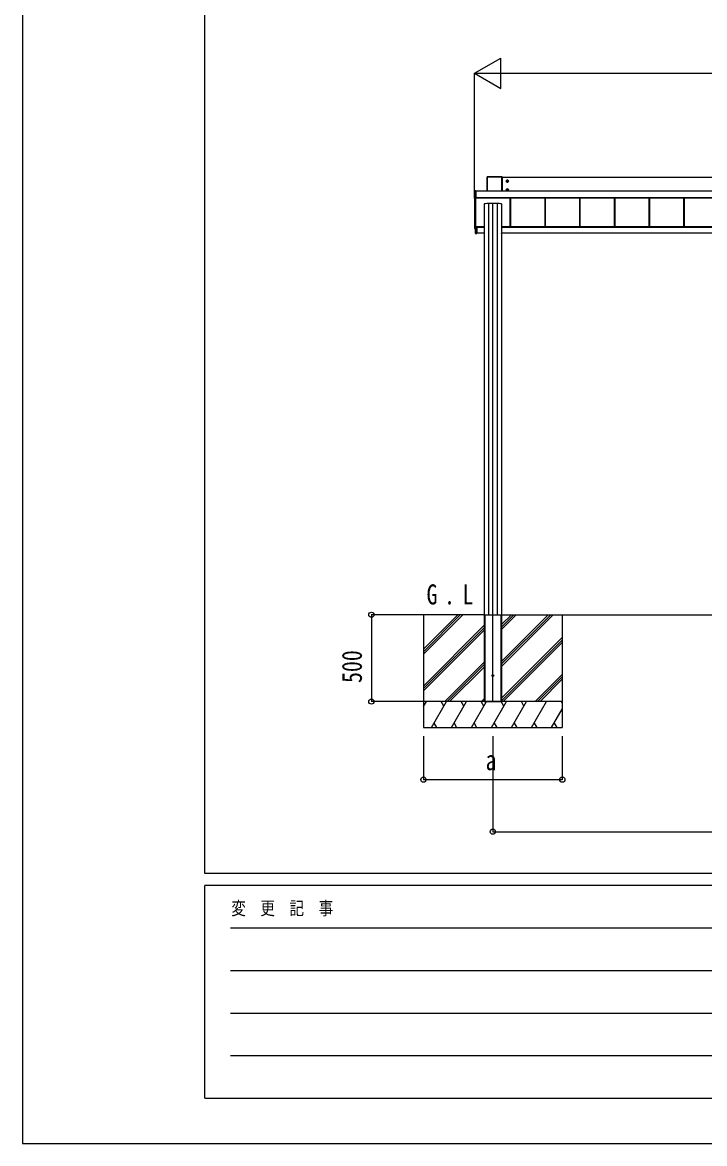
# Model space of a CAD drawing. Units: millimetres, scale not verified. Extents: x -14718 to 14718, y -10395 to 10395.
# Drawn here: x -14718 to -10788, y -10395 to -3933 of the extents above; entities that cross this region are included whole.
import ezdxf
from ezdxf.enums import TextEntityAlignment as Align

# ---------------------------------------------------------------- set-up
doc = ezdxf.new("R2010")
doc.units = ezdxf.units.MM
doc.header["$LTSCALE"] = 50
for name, color, linetype in [('0-2_USER1', 3, 'Continuous'), ('0-3_YKK_12', 2, 'Continuous'), ('0-4_YKK_A1', 4, 'Continuous'), ('0-5_YKK_D', 6, 'Continuous'), ('0-6_YKK_ZWAK', 7, 'Continuous')]:
    doc.layers.add(name, color=color, linetype=linetype)
doc.styles.add('ＭＳ ゴシック', font='')
doc.styles.get('ＭＳ ゴシック').set_extended_font_data('MS Gothic')

msp = doc.modelspace()

# ---------------------------------------------------------------- linework, layer by layer
at = {"layer": '0-3_YKK_12'}
msp.add_line((-12007.43, -7850), (-12007.43, -4974.3), dxfattribs=at)
at = {"layer": '0-4_YKK_A1'}
for p, q in [((-12040.43, -4822.65), (-12040.43, -4904.81)), ((-12040.09, -4822.79), (-12040.43, -4822.65)), ((-12040.09, -4904.81), (-12040.09, -4822.79)), ((-11954.93, -4822.15), (-12039.93, -4822.15)), ((-12039.93, -4822.15), (-12039.59, -4822.29)), ((-12039.59, -4822.29), (-12039.59, -4822.78)), ((-12039.59, -4822.78), (-12039.59, -4904.81)), ((-11955.27, -4822.78), (-12039.59, -4822.78)), ((-11955.27, -4822.29), (-11954.93, -4822.15)), ((-11955.27, -4904.81), (-11955.27, -4822.78)), ((-11954.43, -4822.65), (-11954.77, -4822.79)), ((-11954.77, -4822.79), (-11954.77, -4904.81)), ((-11954.43, -4904.81), (-11954.43, -4822.65)), ((-6860.43, -4826.37), (-11954.43, -4826.37)), ((-11924.43, -4855.36), (-11924.43, -4840.86)), ((-12113.93, -4946.01), (-12113.93, -4904.03)), ((-12113.47, -4904.23), (-12113.93, -4904.03)), ((-12113.47, -4945.29), (-12113.47, -4904.23)), ((-12113.43, -4903.53), (-12107.73, -4903.53)), ((-12113.43, -4903.53), (-12112.97, -4903.73)), ((-12112.97, -4904.21), (-12112.97, -4945.27)), ((-12105.93, -4904.21), (-12112.97, -4904.21)), ((-12107.73, -4903.57), (-12107.73, -4903.53)), ((-12105.93, -4903.58), (-12107.13, -4903.58)), ((-12107.13, -4903.58), (-12107.13, -4903.58)), ((-12105.93, -4903.58), (-12107.13, -4903.58)), ((-12105.93, -4903.73), (-12105.93, -4903.58)), ((-12105.93, -4903.58), (-12105.93, -4903.58)), ((-12105.93, -4903.73), (-12105.93, -4904.21)), ((-12105.93, -4904.21), (-12105.93, -4945.27)), ((-6814.93, -4904.81), (-12105.93, -4904.81)), ((-6814.93, -4905.29), (-12105.93, -4905.29)), ((-11931.68, -4848.11), (-11917.18, -4848.11)), ((-11931.68, -4898.08), (-11917.18, -4898.08)), ((-11926.71, -4847.35), (-11927.43, -4847.35)), ((-11926.71, -4897.32), (-11927.43, -4897.32)), ((-11924.43, -4905.33), (-11924.43, -4890.83)), ((-11922.15, -4848.87), (-11921.43, -4848.87)), ((-11922.15, -4898.84), (-11921.43, -4898.84)), ((-12113.93, -4946.01), (-12113.47, -4945.29)), ((-12112.97, -4945.78), (-12113.43, -4946.51)), ((-12107.73, -4946.51), (-12113.43, -4946.51)), ((-12112.43, -4946.51), (-12112.43, -5118.93)), ((-12107.73, -4946.51), (-12107.73, -4946.39)), ((-12107.43, -4946.34), (-12107.43, -5118.98)), ((-12107.13, -4946.33), (-12105.93, -4946.33)), ((-12107.13, -4946.33), (-12107.13, -4946.33)), ((-12107.13, -4946.33), (-12105.93, -4946.33)), ((-6814.93, -4944.26), (-12105.93, -4944.26)), ((-6814.93, -4944.78), (-12105.93, -4944.78)), ((-12105.93, -4944.92), (-6814.93, -4944.92)), ((-6814.93, -4944.92), (-12105.93, -4944.92)), ((-12105.93, -4945.27), (-12105.93, -4945.78)), ((-12105.93, -4945.78), (-12105.93, -4946.33)), ((-12105.93, -4946.33), (-12105.93, -4946.33)), ((-11908.93, -4944.92), (-11908.93, -5111.15)), ((-11908.53, -4944.92), (-11908.53, -5110.2)), ((-11905.93, -4944.92), (-11905.93, -5111.15)), ((-11708.93, -4944.92), (-11708.93, -5111.15)), ((-11706.33, -4944.92), (-11706.33, -5111.15)), ((-11705.93, -4944.92), (-11705.93, -5111.15)), ((-11508.93, -4944.92), (-11508.93, -5111.15)), ((-11506.33, -4944.92), (-11506.33, -5111.15)), ((-11505.93, -4944.92), (-11505.93, -5111.15)), ((-11308.93, -4944.92), (-11308.93, -5111.15)), ((-11306.33, -4944.92), (-11306.33, -5111.15)), ((-11305.93, -4944.92), (-11305.93, -5111.15)), ((-11108.93, -4944.92), (-11108.93, -5111.15)), ((-11106.33, -4944.92), (-11106.33, -5111.15)), ((-11105.93, -4944.92), (-11105.93, -5111.15)), ((-10908.93, -4944.92), (-10908.93, -5111.15)), ((-10906.33, -4944.92), (-10906.33, -5111.15)), ((-10905.93, -4944.92), (-10905.93, -5111.15)), ((-12057.43, -4978.86), (-12057.43, -7343.5)), ((-12032.24, -4977.12), (-12032.24, -7347.5)), ((-11982.62, -4977.12), (-11982.62, -7347.5)), ((-11957.43, -4978.86), (-11957.43, -7343.5)), ((-12113.43, -5078.91), (-12113.43, -5119.97)), ((-12112.96, -5078.41), (-12112.43, -5078.38)), ((-12113.43, -5120.21), (-12113.43, -5119.97)), ((-12112.96, -5120.46), (-12107.25, -5120.81)), ((-12112.96, -5120.46), (-12112.96, -5120.71)), ((-12112.96, -5120.71), (-12106.93, -5121.09)), ((-12112.96, -5120.71), (-12112.96, -5120.71)), ((-12112.96, -5120.71), (-12106.93, -5121.09)), ((-12111.93, -5119.48), (-12107.93, -5119.48)), ((-12107.25, -5120.86), (-12107.25, -5120.81)), ((-12103.93, -5110.76), (-12107.13, -5110.76)), ((-12106.93, -5112.71), (-12106.93, -5110.76)), ((-12106.93, -5116.29), (-12106.93, -5112.71)), ((-12106.65, -5112.71), (-12106.93, -5112.71)), ((-12106.93, -5149.38), (-12106.93, -5116.29)), ((-12106.65, -5116.29), (-12106.93, -5116.29)), ((-12106.93, -5149.38), (-12106.65, -5149.38)), ((-12106.65, -5110.76), (-12106.65, -5112.71)), ((-12106.65, -5116.29), (-12106.65, -5149.38)), ((-12106.65, -5149.38), (-12100.43, -5149.76)), ((-12100.43, -5150.06), (-12106.65, -5149.68)), ((-12106.63, -5115.99), (-12106.63, -5113.01)), ((-12106.63, -5115.99), (-12106.63, -5115.99)), ((-12100.43, -5116.28), (-12106.63, -5116.29)), ((-12106.62, -5115.99), (-12106.62, -5115.99)), ((-12106.15, -5113.21), (-12106.43, -5113.21)), ((-12106.15, -5115.79), (-12106.43, -5115.79)), ((-12106.15, -5113.21), (-12106.15, -5115.79)), ((-12106.15, -5115.79), (-12100.43, -5115.78)), ((-12105.43, -5111.5), (-12105.43, -5110.76)), ((-12105.43, -5111.5), (-12100.43, -5111.49)), ((-12057.43, -5111.15), (-12104.43, -5111.15)), ((-12104.43, -5111.15), (-12104.43, -5111.44)), ((-12104.43, -5111.44), (-12104.43, -5111.49)), ((-12103.93, -5111.15), (-12103.93, -5110.76)), ((-12100.43, -5115.78), (-12100.43, -5111.49)), ((-12057.43, -5113.15), (-12100.43, -5113.15)), ((-12100.43, -5115.78), (-12100.43, -5115.98)), ((-12057.43, -5116.02), (-12100.43, -5116.02)), ((-12100.43, -5116.28), (-12100.43, -5149.76)), ((-12058.28, -5147.5), (-12100.43, -5147.5)), ((-12100.43, -5149.76), (-12100.43, -5150.06)), ((-12058.43, -5149.68), (-12058.3, -5147.5)), ((-12058.28, -5147.5), (-12057.8, -5147.5)), ((-12057.93, -5150), (-12058.13, -5150)), ((-12057.8, -5147.5), (-12057.93, -5149.68)), ((-12057.43, -5150), (-12057.93, -5150)), ((-12057.43, -5147.5), (-12057.8, -5147.5)), ((-6857.43, -5111.15), (-11957.43, -5111.15)), ((-6857.43, -5113.15), (-11957.43, -5113.15)), ((-6857.43, -5116.02), (-11957.43, -5116.02)), ((-11957.06, -5147.5), (-11957.43, -5147.5)), ((-11957.43, -5149.68), (-11956.93, -5149.68)), ((-11956.93, -5150), (-11957.43, -5150)), ((-11957.06, -5147.5), (-11956.58, -5147.5)), ((-11956.93, -5149.68), (-11957.06, -5147.5)), ((-11956.93, -5150), (-11956.93, -5149.68)), ((-11956.73, -5150), (-11956.93, -5150)), ((-6857.43, -5147.5), (-11956.58, -5147.5)), ((-11956.56, -5147.5), (-11956.43, -5149.68)), ((-12057.43, -7347.5), (-12507.43, -7347.5)), ((-12407.43, -7347.5), (-12407.43, -7997.5)), ((-12407.43, -7574.13), (-12180.8, -7347.5)), ((-12407.43, -7545.85), (-12209.08, -7347.5)), ((-12407.43, -7559.99), (-12195, -7347.56)), ((-12057.43, -7343.5), (-12057.43, -7847.5)), ((-12057.43, -7347.5), (-12057.13, -7347.5)), ((-12057.43, -7347.5), (-12057.43, -7847.5)), ((-12057.13, -7347.5), (-11957.73, -7347.5)), ((-12054.93, -7347.5), (-12054.93, -7847.5)), ((-12053.43, -7347.5), (-12053.43, -7847.5)), ((-11961.43, -7347.5), (-11961.43, -7847.5)), ((-11959.93, -7347.5), (-11959.93, -7847.5)), ((-11957.43, -7343.5), (-11957.43, -7847.5)), ((-11957.43, -7347.5), (-1107.43, -7347.5)), ((-11957.43, -7347.5), (-11957.43, -7847.5)), ((-11957.43, -7432.5), (-11872.43, -7347.5)), ((-11957.43, -7418.36), (-11886.57, -7347.5)), ((-11957.43, -7404.21), (-11900.72, -7347.5)), ((-11957.43, -7644.63), (-11660.34, -7347.54)), ((-11957.43, -7630.49), (-11674.48, -7347.54)), ((-11957.43, -7616.35), (-11688.62, -7347.54)), ((-11607.43, -7347.5), (-11607.43, -7997.5)), ((-12407.43, -7757.98), (-12057.43, -7407.98)), ((-12407.43, -7772.12), (-12057.43, -7422.12)), ((-12407.43, -7786.26), (-12057.43, -7436.26)), ((-11957.43, -7828.48), (-11607.43, -7478.48)), ((-11957.43, -7842.62), (-11607.43, -7492.62)), ((-11948.17, -7847.5), (-11607.43, -7506.76)), ((-12284.82, -7847.5), (-12057.43, -7620.11)), ((-12270.68, -7847.5), (-12057.43, -7634.25)), ((-12256.54, -7847.5), (-12057.43, -7648.4)), ((-11764.32, -7847.5), (-11607.43, -7690.61)), ((-11750.18, -7847.5), (-11607.43, -7704.75)), ((-11736.04, -7847.5), (-11607.43, -7718.89)), ((-11607.43, -7847.5), (-12407.43, -7847.5)), ((-12407.43, -7876.44), (-12390.72, -7847.5)), ((-11607.43, -7847.5), (-12407.43, -7847.5)), ((-12405.72, -7873.48), (-12407.43, -7870.52)), ((-12361.85, -7997.5), (-12275.25, -7847.5)), ((-12290.25, -7873.48), (-12305.25, -7847.5)), ((-12246.38, -7997.5), (-12159.78, -7847.5)), ((-12174.78, -7873.48), (-12189.78, -7847.5)), ((-12130.91, -7997.5), (-12044.31, -7847.5)), ((-12059.31, -7873.48), (-12074.31, -7847.5)), ((-12072.69, -7847.5), (-12057.43, -7832.24)), ((-12057.43, -7847.5), (-11957.43, -7847.5)), ((-12015.44, -7997.5), (-11928.84, -7847.5)), ((-11943.84, -7873.48), (-11958.84, -7847.5)), ((-11899.97, -7997.5), (-11813.37, -7847.5)), ((-11828.37, -7873.48), (-11843.37, -7847.5)), ((-11784.5, -7997.5), (-11697.9, -7847.5)), ((-11607.43, -7856.16), (-11612.43, -7847.5)), ((-11669.03, -7997.5), (-11607.43, -7890.8)), ((-12407.43, -7997.5), (-11607.43, -7997.5)), ((-12346.86, -7971.52), (-12331.86, -7997.5)), ((-12231.39, -7971.52), (-12216.39, -7997.5)), ((-12115.92, -7971.52), (-12100.92, -7997.5)), ((-12000.44, -7971.52), (-11985.44, -7997.5)), ((-11884.98, -7971.52), (-11869.98, -7997.5)), ((-11769.5, -7971.52), (-11754.51, -7997.5)), ((-11654.03, -7971.52), (-11639.04, -7997.5))]:
    msp.add_line(p, q, dxfattribs=at)
for points in [[(-12039.59, -4822.29), (-11955.27, -4822.29), (-11955.27, -4822.78)], [(-11923.67, -4845.83), (-11923.67, -4845.11), (-11925.19, -4845.11), (-11925.19, -4845.83)], [(-12112.97, -4904.21), (-12112.97, -4903.73), (-12105.93, -4903.73)], [(-12107.63, -4903.58), (-12107.67, -4903.57), (-12107.73, -4903.57)], [(-11927.43, -4847.35), (-11927.43, -4848.87), (-11926.71, -4848.87)], [(-11927.43, -4897.32), (-11927.43, -4898.84), (-11926.71, -4898.84)], [(-11925.19, -4850.39), (-11925.19, -4851.11), (-11923.67, -4851.11), (-11923.67, -4850.39)], [(-11923.67, -4895.8), (-11923.67, -4895.08), (-11925.19, -4895.08), (-11925.19, -4895.8)], [(-11925.19, -4900.36), (-11925.19, -4901.08), (-11923.67, -4901.08), (-11923.67, -4900.36)], [(-11921.43, -4848.87), (-11921.43, -4847.35), (-11922.15, -4847.35)], [(-11921.43, -4898.84), (-11921.43, -4897.32), (-11922.15, -4897.32)], [(-12105.93, -4945.78), (-12112.97, -4945.78), (-12112.97, -4945.27), (-12105.93, -4945.27)], [(-12112.43, -5118.93), (-12112.43, -5119.5), (-12106.93, -5119.83)], [(-12106.62, -5115.99), (-12106.63, -5115.99), (-12106.63, -5115.99)], [(-12106.61, -5115.99), (-12100.43, -5115.98), (-12100.43, -5116.28)], [(-12106.43, -5115.81), (-12106.43, -5115.79), (-12106.43, -5113.21)], [(-12057.93, -5150), (-12057.93, -5149.68), (-12057.43, -5149.68)], [(-12057.13, -7347.5), (-11957.73, -7347.5), (-11957.43, -7347.5)]]:
    msp.add_lwpolyline(points, dxfattribs=at)
for points in [[(-11924.43, -4842.34), (-11929.43, -4845.22), (-11929.43, -4851), (-11924.43, -4853.88), (-11919.43, -4851), (-11919.43, -4845.22)], [(-11924.43, -4892.31), (-11929.43, -4895.19), (-11929.43, -4900.97), (-11924.43, -4903.85), (-11919.43, -4900.97), (-11919.43, -4895.19)]]:
    msp.add_lwpolyline(points, close=True, dxfattribs=at)
for centre, radius in [((-11924.43, -4848.11), 6.25), ((-11924.43, -4848.11), 5), ((-11924.43, -4898.08), 6.25), ((-11924.43, -4898.08), 5), ((-12007.43, -7697.5), 5)]:
    msp.add_circle(centre, radius, dxfattribs=at)
for centre, radius, start, end in [((-12039.59, -4822.79), 0.5, 90.15046, 179.81463), ((-12039.71, -4826.89), 4.12, 88.40447, 95.35624), ((-11955.27, -4822.79), 0.5, 0.18537, 89.84954), ((-11955.15, -4826.89), 4.12, 84.64376, 91.59553), ((-11924.43, -4848.11), 5.58, 153.74848, 206.25152), ((-11924.43, -4848.11), 5.58, 93.74848, 146.25152), ((-11926.71, -4845.83), 1.52, 270, 0), ((-11924.43, -4848.11), 5.58, 33.74848, 86.25152), ((-11922.15, -4845.83), 1.52, 180, 270), ((-11924.43, -4848.11), 5.58, 333.74848, 26.25152), ((-12112.97, -4904.23), 0.5, 90.15046, 179.81463), ((-12113.09, -4908.33), 4.12, 88.40447, 95.35624), ((-12107.55, -4901.83), 1.74, 265.66516, 269.50049), ((-11924.43, -4898.08), 5.58, 153.74848, 206.25152), ((-11924.43, -4848.11), 5.58, 213.74848, 266.25152), ((-11924.43, -4898.08), 5.58, 93.74848, 146.25152), ((-11924.43, -4898.08), 5.58, 213.74848, 266.25152), ((-11926.71, -4850.39), 1.52, 0, 90), ((-11926.71, -4895.8), 1.52, 270, 0), ((-11926.71, -4900.36), 1.52, 0, 90), ((-11924.43, -4848.11), 5.58, 273.74848, 326.25152), ((-11924.43, -4898.08), 5.58, 33.74848, 86.25152), ((-11924.43, -4898.08), 5.58, 273.74848, 326.25152), ((-11922.15, -4850.39), 1.52, 90, 180), ((-11922.15, -4895.8), 1.52, 180, 270), ((-11922.15, -4900.36), 1.52, 90, 180), ((-11924.43, -4898.08), 5.58, 333.74848, 26.25152), ((-12113.09, -4949.39), 4.12, 88.40447, 95.35624), ((-12112.97, -4945.28), 0.502, 180.349, 269.68592), ((-12107.73, -4946.09), 0.301, 269.99262, 297.9043), ((-12107.22, -4949.04), 2.71, 88.10375, 98.40666), ((-12112.93, -5078.91), 0.5, 93.48119, 179.98396), ((-12112.93, -5119.97), 0.5, 180.01604, 266.51881), ((-12112.93, -5120.21), 0.5, 180, 266.3803), ((-12112.93, -5120.21), 0.5, 180.01604, 266.51881), ((-12111.93, -5118.98), 0.5, 180.01746, 270.01745), ((-12107.93, -5118.98), 0.5, 269.98255, 359.98254), ((-12107.13, -5110.46), 0.3, 180.01748, 270.01745), ((-12107.23, -5120.51), 0.3, 266.48405, 359.9811), ((-12107.23, -5120.56), 0.3, 266.48405, 359.9811), ((-12106.63, -5112.71), 0.3, 180.01746, 270.01745), ((-12106.63, -5116.29), 0.3, 90.12237, 180), ((-12106.63, -5149.38), 0.3, 180, 266.5), ((-12105.42, -5149.53), 1.24, 173.06854, 186.93146), ((-12105.3, -5112.78), 1.35, 177.08798, 189.90325), ((-12105.43, -5116.22), 1.22, 169.53624, 183.72385), ((-12105.42, -5116.17), 1.21, 171.62247, 185.82998), ((-12105.38, -5116.22), 1.25, 169.72631, 183.54265), ((-12106.61, -5116.29), 0.3, 90.22184, 92.22662), ((-12106.61, -5116.14), 0.141, 90.0241, 94.22537), ((-12106.22, -5117.78), 1.98, 88.04873, 96.20074), ((-12058.13, -5149.7), 0.3, 176.5, 270), ((-11956.73, -5149.7), 0.3, 270, 3.5)]:
    msp.add_arc(centre, radius, start, end, dxfattribs=at)
for centre, major_axis, ratio, start_param, end_param in [((-12039.93, -4822.65), (0.382, -0.325), 0.996231, 2.2770247, 3.8440941), ((-11954.93, -4822.65), (0.382, 0.325), 0.996231, 5.5806839, 7.1477533), ((-12113.43, -4904.03), (0.382, -0.325), 0.996231, 2.2770247, 3.8440941), ((-12107.13, -4903.57), (0.6, 0), 0.026226, 3.1415927, 3.8726279), ((-12107.13, -4903.57), (0.6, 0), 0.026226, 3.8726279, 4.712389), ((-12113.43, -4946.01), (0.382, 0.325), 0.996231, 2.4390913, 4.0061606), ((-12107.13, -4946.39), (0.6, 0), 0.096025, 1.5707963, 3.1415927), ((-12107.73, -4946.21), (0, 0.3), 0.998743, 3.1415927, 4.2299164), ((-12007.43, -4978.86), (50, 0), 0.04, 6.2831853, 9.424778), ((-12106.65, -5120.89), (0.6, -0.037), 0.034769, 3.1437205, 4.2258199), ((-12106.65, -5113.21), (0.301, 0.4), 0.997782, 5.3593221, 6.9301184), ((-12106.65, -5115.79), (0.301, 0.4), 0.997782, 3.7885257, 3.8252324), ((-12106.63, -5113.21), (0.108, 0.169), 0.994155, 5.2849907, 6.855787), ((-12106.63, -5115.79), (-0.145, 0.15), 0.921201, 2.3686772, 3.9027669), ((-12106.63, -5115.79), (0.482, -0.007), 0.414889, 4.7553012, 6.2893908), ((-12106.13, -5115.79), (0.001, 0.2), 0.09157, 1.5714198, 1.6062613), ((-12057.93, -5149.7), (0.5, -0.018), 0.036539, 1.5736281, 3.1406975), ((-11956.93, -5149.7), (0.5, 0.018), 0.036539, 0.0008951, 1.5679645)]:
    msp.add_ellipse(centre, major_axis=major_axis, ratio=ratio, start_param=start_param, end_param=end_param, dxfattribs=at)
at = {"layer": '0-5_YKK_D'}
for p, q in [((-12112.43, -4226.37), (-11960.88, -4138.87)), ((-11960.88, -4313.87), (-11960.88, -4138.87)), ((-12112.43, -4945.51), (-12112.43, -4225.37)), ((-12112.43, -4226.37), (-11960.88, -4313.87)), ((-12112.43, -4226.37), (-11809.32, -4226.37)), ((-11937.43, -4226.37), (-1677.43, -4226.37)), ((-12508.43, -7347.5), (-12708.43, -7347.5)), ((-12707.43, -7347.5), (-12707.43, -7847.5)), ((-12408.43, -7847.5), (-12708.43, -7847.5)), ((-12407.43, -8047.5), (-12407.43, -8298.5)), ((-12007.43, -8047.5), (-12007.43, -8598.5)), ((-11607.43, -8047.5), (-11607.43, -8298.5)), ((-12407.43, -8297.5), (-11607.43, -8297.5)), ((-12007.43, -8597.5), (-6807.43, -8597.5))]:
    msp.add_line(p, q, dxfattribs=at)
for centre in [(-12707.43, -7347.5), (-12707.43, -7847.5), (-12407.43, -8297.5), (-11607.43, -8297.5), (-12007.43, -8597.5)]:
    msp.add_circle(centre, 14.88, dxfattribs=at)
at = {"layer": '0-6_YKK_ZWAK'}
for p, q in [((-13667.43, -8837.5), (-13667.43, 9712.5)), ((13632.57, -8837.5), (-13667.43, -8837.5)), ((-4567.43, -8907.5), (-13667.43, -8907.5)), ((-13667.43, -10132.5), (-13667.43, -8907.5)), ((-13518.68, -9152.5), (-4742.43, -9152.5)), ((-13518.68, -9397.5), (-4742.43, -9397.5)), ((-13518.68, -9642.5), (-4742.43, -9642.5)), ((-13518.68, -9887.5), (-4742.43, -9887.5)), ((-13667.43, -10132.5), (-4567.43, -10132.5))]:
    msp.add_line(p, q, dxfattribs=at)
msp.add_lwpolyline([(-14717.5, -10395), (14717.5, -10395), (14717.5, 10395), (-14717.5, 10395)], close=True, dxfattribs=at)

# ---------------------------------------------------------------- texts
at = {"layer": '0-2_USER1', "style": 'ＭＳ ゴシック', "width": 0.8}
for s, p in [('G', (-12389.43, -7322.19)), ('L', (-12182.56, -7322.19)), ('.', (-12288.63, -7322.19))]:
    msp.add_text(s, height=115.5, dxfattribs=at).set_placement(p, align=Align.BOTTOM_LEFT)
at = {"layer": '0-5_YKK_D', "style": 'ＭＳ ゴシック', "width": 0.8}
msp.add_text('500', height=115.5, rotation=90, dxfattribs=at).set_placement((-12727.43, -7740.3), align=Align.BOTTOM_LEFT)
msp.add_text('a', height=115.5, dxfattribs=at).set_placement((-12049.43, -8277.5), align=Align.BOTTOM_LEFT)
at = {"layer": '0-6_YKK_ZWAK', "style": 'ＭＳ ゴシック', "width": 0.8}
msp.add_text('変  更  記  事', height=76.98, dxfattribs=at).set_placement((-13514.59, -9100), align=Align.BOTTOM_LEFT)

doc.saveas('drawing.dxf')
